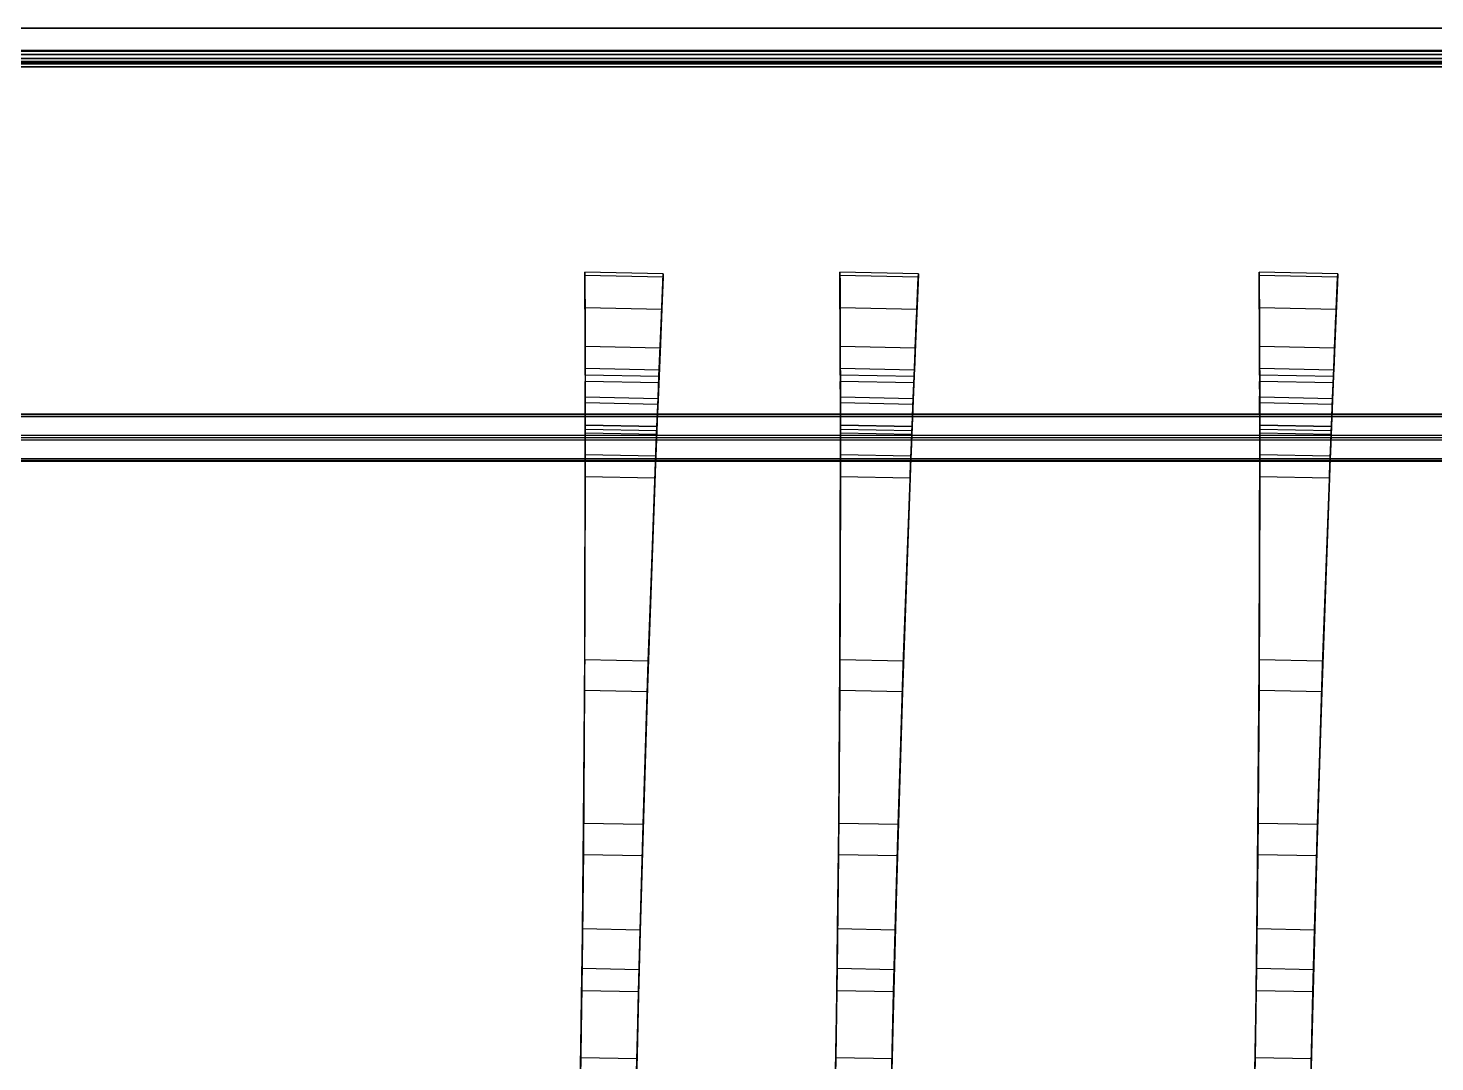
# Model space of a CAD drawing. Extents: x 11992 to 29481, y -6727 to 6811.
# Drawn here: x 14739.2 to 15079.7, y 970.3 to 1220.6 of the extents above; entities that cross this region are included whole.
import ezdxf

# ---------------------------------------------------------------- set-up
doc = ezdxf.new("R2010")
doc.units = 0
doc.header["$MEASUREMENT"] = 0
doc.layers.get('0').update_dxf_attribs({"color": 8, "linetype": 'CONTINUOUS'})

msp = doc.modelspace()

# ---------------------------------------------------------------- linework, layer by layer
for p, q in [((17199.6, 1220.6, -40.43), (14399.59, 1220.6, -40.43)), ((14399.59, 1220.6, 379.57), (17199.6, 1220.6, 379.57)), ((14424.68, 1215.23, -2439.68), (15685.58, 1215.23, -2439.68)), ((14424.68, 1215.23, -2405.56), (15685.58, 1215.23, -2405.56)), ((14424.68, 1215.23, -2403.32), (15685.58, 1215.23, -2403.32)), ((14424.68, 1215.23, -2369.43), (15685.58, 1215.23, -2369.43)), ((14424.68, 1214.98, -2440.43), (15685.58, 1214.98, -2440.43)), ((14424.68, 1214.98, -2404.81), (15685.58, 1214.98, -2404.81)), ((14424.68, 1214.98, -2404.07), (15685.58, 1214.98, -2404.07)), ((14424.68, 1214.98, -2368.68), (15685.58, 1214.98, -2368.68)), ((14424.68, 1214.23, -2368.43), (15685.58, 1214.23, -2368.43)), ((14424.68, 1214.23, -2404.32), (15685.58, 1214.23, -2404.32)), ((14424.68, 1214.23, -2404.56), (15685.58, 1214.23, -2404.56)), ((14424.68, 1214.23, -2440.68), (15685.58, 1214.23, -2440.68)), ((14424.69, 1215.23, -75.17), (15685.58, 1215.23, -75.17)), ((14424.69, 1215.23, -1412.1), (15685.58, 1215.23, -1412.1)), ((14424.69, 1215.23, -52.17), (15685.58, 1215.23, -52.17)), ((14424.69, 1215.23, -1389.1), (15685.58, 1215.23, -1389.1)), ((14424.69, 1214.98, -75.92), (15685.58, 1214.98, -75.92)), ((14424.69, 1214.98, -1412.85), (15685.58, 1214.98, -1412.85)), ((14424.69, 1214.98, -51.42), (15685.58, 1214.98, -51.42)), ((14424.69, 1214.98, -1388.35), (15685.58, 1214.98, -1388.35)), ((14424.69, 1214.23, -51.17), (15685.58, 1214.23, -51.17)), ((14424.69, 1214.23, -1388.1), (15685.58, 1214.23, -1388.1)), ((15685.58, 1214.23, -76.17), (14424.69, 1214.23, -76.17)), ((15685.58, 1214.23, -1413.1), (14424.69, 1214.23, -1413.1)), ((14424.69, 1213.23, -51.17), (15685.58, 1213.23, -51.17)), ((14424.69, 1213.23, -1388.1), (15685.58, 1213.23, -1388.1)), ((15685.58, 1213.23, -76.17), (14424.69, 1213.23, -76.17)), ((15685.58, 1213.23, -1413.1), (14424.69, 1213.23, -1413.1)), ((15685.58, 1212.48, -75.92), (14424.69, 1212.48, -75.92)), ((14424.69, 1212.48, -51.42), (15685.58, 1212.48, -51.42)), ((15685.58, 1212.48, -1412.85), (14424.69, 1212.48, -1412.85)), ((14424.69, 1212.48, -1388.35), (15685.58, 1212.48, -1388.35)), ((14425.68, 1213.23, -2440.68), (15684.58, 1213.23, -2440.68)), ((14425.68, 1213.23, -2368.43), (15684.58, 1213.23, -2368.43)), ((14425.68, 1213.23, -2404.56), (15684.58, 1213.23, -2404.56)), ((14425.68, 1213.23, -2404.32), (15684.58, 1213.23, -2404.32)), ((14427.18, 1212.48, -2368.68), (15683.08, 1212.48, -2368.68)), ((14427.18, 1212.48, -2440.43), (15683.08, 1212.48, -2440.43)), ((14427.18, 1212.48, -2404.81), (15683.08, 1212.48, -2404.81)), ((14427.18, 1212.48, -2404.07), (15683.08, 1212.48, -2404.07)), ((15685.58, 1212.23, -1389.6), (14424.69, 1212.23, -1389.6)), ((15685.58, 1212.23, -1411.6), (14424.69, 1212.23, -1411.6)), ((15685.58, 1212.23, -52.67), (14424.69, 1212.23, -52.67)), ((15685.58, 1212.23, -75.17), (14424.69, 1212.23, -75.17)), ((15685.58, 1212.23, -1412.1), (14424.69, 1212.23, -1412.1)), ((15685.58, 1212.23, -74.67), (14424.69, 1212.23, -74.67)), ((15685.58, 1212.23, -52.17), (14424.69, 1212.23, -52.17)), ((15685.58, 1212.23, -1389.1), (14424.69, 1212.23, -1389.1)), ((14424.69, 1211.98, -1412.35), (15685.58, 1211.98, -1412.35)), ((15685.58, 1211.98, -1388.85), (14424.69, 1211.98, -1388.85)), ((14424.69, 1211.98, -75.42), (15685.58, 1211.98, -75.42)), ((15685.58, 1211.98, -51.92), (14424.69, 1211.98, -51.92)), ((15685.58, 1211.23, -1388.6), (14424.69, 1211.23, -1388.6)), ((14424.69, 1211.23, -75.67), (15685.58, 1211.23, -75.67)), ((15685.58, 1211.23, -51.67), (14424.69, 1211.23, -51.67)), ((14424.69, 1211.23, -1412.6), (15685.58, 1211.23, -1412.6)), ((14427.68, 1212.23, -2369.43), (15682.58, 1212.23, -2369.43)), ((14427.68, 1212.23, -2402.82), (15682.58, 1212.23, -2402.82)), ((14427.68, 1212.23, -2439.68), (15682.58, 1212.23, -2439.68)), ((14427.68, 1212.23, -2369.93), (15682.58, 1212.23, -2369.93)), ((14427.68, 1212.23, -2439.18), (15682.58, 1212.23, -2439.18)), ((14427.68, 1212.23, -2405.56), (15682.58, 1212.23, -2405.56)), ((14427.68, 1212.23, -2403.32), (15682.58, 1212.23, -2403.32)), ((14427.68, 1212.23, -2406.07), (15682.58, 1212.23, -2406.07)), ((14427.68, 1211.98, -2439.93), (15682.58, 1211.98, -2439.93)), ((14427.68, 1211.98, -2405.32), (15682.58, 1211.98, -2405.32)), ((14427.68, 1211.98, -2403.57), (15682.58, 1211.98, -2403.57)), ((14427.68, 1211.98, -2369.18), (15682.58, 1211.98, -2369.18)), ((14427.68, 1211.23, -2403.82), (15682.58, 1211.23, -2403.82)), ((14427.68, 1211.23, -2405.07), (15682.58, 1211.23, -2405.07)), ((14427.68, 1211.23, -2368.93), (15682.58, 1211.23, -2368.93)), ((14427.68, 1211.23, -2440.18), (15682.58, 1211.23, -2440.18)), ((14873.93, 1161.51, -356.19), (14873.94, 1159.32, -352.81)), ((14873.93, 1160.68, -343.55), (14873.93, 1161.51, -356.19)), ((14874, 1143.5, -345.87), (14873.93, 1161.51, -356.19)), ((14892.92, 1161.14, -356.19), (14873.93, 1161.51, -356.19)), ((14935.69, 1161.51, -1691.18), (14935.7, 1158.74, -1679)), ((14935.69, 1160.68, -1678.54), (14935.69, 1161.51, -1691.18)), ((14935.75, 1143.5, -1680.86), (14935.69, 1161.51, -1691.18)), ((14954.68, 1161.14, -1691.18), (14935.69, 1161.51, -1691.18)), ((15037.19, 1161.51, -356.19), (15037.2, 1158.74, -344.02)), ((15037.19, 1160.68, -343.55), (15037.19, 1161.51, -356.19)), ((15037.26, 1143.5, -345.87), (15037.19, 1161.51, -356.19)), ((15056.19, 1161.14, -356.19), (15037.19, 1161.51, -356.19)), ((14873.93, 1160.68, -343.55), (14873.94, 1158.74, -344.02)), ((14873.97, 1152.85, -328.83), (14873.93, 1160.68, -343.55)), ((14892.89, 1160.32, -343.55), (14873.93, 1160.68, -343.55)), ((14873.94, 1159.32, -352.81), (14873.99, 1144.54, -344.34)), ((14873.94, 1158.74, -344.02), (14873.94, 1159.32, -352.81)), ((14873.94, 1158.74, -344.02), (14873.97, 1151.3, -330.04)), ((14892.16, 1143.14, -345.87), (14892.92, 1161.14, -356.19)), ((14892.83, 1158.95, -352.81), (14892.2, 1144.19, -344.34)), ((14892.8, 1158.38, -344.02), (14892.49, 1150.94, -330.04)), ((14892.55, 1152.49, -328.83), (14892.89, 1160.32, -343.55)), ((14892.89, 1160.32, -343.55), (14892.8, 1158.38, -344.02)), ((14892.8, 1158.38, -344.02), (14892.83, 1158.95, -352.81)), ((14892.92, 1161.14, -356.19), (14892.83, 1158.95, -352.81)), ((14892.89, 1160.32, -343.55), (14892.92, 1161.14, -356.19)), ((14935.69, 1160.68, -1678.54), (14935.7, 1158.74, -1679)), ((14935.72, 1152.85, -1663.82), (14935.69, 1160.68, -1678.54)), ((14954.65, 1160.32, -1678.54), (14935.69, 1160.68, -1678.54)), ((14935.7, 1159.32, -1687.8), (14935.75, 1144.54, -1679.33)), ((14935.7, 1158.74, -1679), (14935.73, 1151.3, -1665.02)), ((14953.91, 1143.14, -1680.86), (14954.68, 1161.14, -1691.18)), ((14954.59, 1158.95, -1687.8), (14953.96, 1144.19, -1679.33)), ((14954.56, 1158.38, -1679), (14954.24, 1150.94, -1665.02)), ((14954.31, 1152.49, -1663.82), (14954.65, 1160.32, -1678.54)), ((14954.65, 1160.32, -1678.54), (14954.56, 1158.38, -1679)), ((14954.56, 1158.38, -1679), (14954.59, 1158.95, -1687.8)), ((14954.68, 1161.14, -1691.18), (14954.59, 1158.95, -1687.8)), ((14954.65, 1160.32, -1678.54), (14954.68, 1161.14, -1691.18)), ((15037.19, 1160.68, -343.55), (15037.2, 1158.74, -344.02)), ((15037.23, 1152.85, -328.83), (15037.19, 1160.68, -343.55)), ((15056.15, 1160.32, -343.55), (15037.19, 1160.68, -343.55)), ((15037.2, 1159.32, -352.81), (15037.26, 1144.54, -344.34)), ((15037.2, 1158.74, -344.02), (15037.23, 1151.3, -330.04)), ((15055.42, 1143.14, -345.87), (15056.19, 1161.14, -356.19)), ((15056.09, 1158.95, -352.81), (15055.46, 1144.19, -344.34)), ((15056.07, 1158.38, -344.02), (15055.75, 1150.94, -330.04)), ((15055.81, 1152.49, -328.83), (15056.15, 1160.32, -343.55)), ((15056.15, 1160.32, -343.55), (15056.07, 1158.38, -344.02)), ((15056.07, 1158.38, -344.02), (15056.09, 1158.95, -352.81)), ((15056.19, 1161.14, -356.19), (15056.09, 1158.95, -352.81)), ((15056.15, 1160.32, -343.55), (15056.19, 1161.14, -356.19)), ((14873.97, 1152.85, -328.83), (14873.97, 1151.3, -330.04)), ((14873.97, 1152.85, -328.83), (14874.01, 1138.17, -319.3)), ((14892.55, 1152.49, -328.83), (14873.97, 1152.85, -328.83)), ((14873.99, 1144.54, -344.34), (14873.97, 1151.3, -330.04)), ((14874.01, 1136.65, -320.52), (14873.97, 1151.3, -330.04)), ((14892.55, 1152.49, -328.83), (14891.94, 1137.82, -319.3)), ((14892.55, 1152.49, -328.83), (14892.49, 1150.94, -330.04)), ((14935.72, 1152.85, -1663.82), (14935.73, 1151.3, -1665.02)), ((14935.72, 1152.85, -1663.82), (14935.77, 1138.17, -1654.29)), ((14954.31, 1152.49, -1663.82), (14935.72, 1152.85, -1663.82)), ((14935.75, 1144.54, -1679.33), (14935.73, 1151.3, -1665.02)), ((14935.77, 1136.65, -1655.51), (14935.73, 1151.3, -1665.02)), ((14954.31, 1152.49, -1663.82), (14953.69, 1137.82, -1654.29)), ((14954.31, 1152.49, -1663.82), (14954.24, 1150.94, -1665.02)), ((15037.23, 1152.85, -328.83), (15037.23, 1151.3, -330.04)), ((15037.23, 1152.85, -328.83), (15037.27, 1138.17, -319.3)), ((15055.81, 1152.49, -328.83), (15037.23, 1152.85, -328.83)), ((15037.26, 1144.54, -344.34), (15037.23, 1151.3, -330.04)), ((15037.28, 1136.65, -320.52), (15037.23, 1151.3, -330.04)), ((15055.81, 1152.49, -328.83), (15055.2, 1137.82, -319.3)), ((15055.81, 1152.49, -328.83), (15055.75, 1150.94, -330.04)), ((14891.87, 1136.3, -320.52), (14892.49, 1150.94, -330.04)), ((14892.2, 1144.19, -344.34), (14892.49, 1150.94, -330.04)), ((14953.63, 1136.3, -1655.51), (14954.24, 1150.94, -1665.02)), ((14953.96, 1144.19, -1679.33), (14954.24, 1150.94, -1665.02)), ((15055.14, 1136.3, -320.52), (15055.75, 1150.94, -330.04)), ((15055.46, 1144.19, -344.34), (15055.75, 1150.94, -330.04)), ((14874, 1143.5, -345.87), (14873.99, 1144.54, -344.34)), ((14873.99, 1144.54, -344.34), (14874.02, 1130.9, -336.52)), ((14935.75, 1143.5, -1680.86), (14935.75, 1144.54, -1679.33)), ((14935.75, 1144.54, -1679.33), (14935.78, 1130.9, -1671.51)), ((15037.26, 1143.5, -345.87), (15037.26, 1144.54, -344.34)), ((15037.26, 1144.54, -344.34), (15037.29, 1130.9, -336.52)), ((14874, 1143.5, -345.87), (14874.02, 1129.85, -338.05)), ((14892.16, 1143.14, -345.87), (14874, 1143.5, -345.87)), ((14892.16, 1143.14, -345.87), (14891.6, 1129.51, -338.05)), ((14892.2, 1144.19, -344.34), (14891.64, 1130.55, -336.52)), ((14892.16, 1143.14, -345.87), (14892.2, 1144.19, -344.34)), ((14935.75, 1143.5, -1680.86), (14935.78, 1129.85, -1673.04)), ((14953.91, 1143.14, -1680.86), (14935.75, 1143.5, -1680.86)), ((14953.91, 1143.14, -1680.86), (14953.35, 1129.51, -1673.04)), ((14953.96, 1144.19, -1679.33), (14953.4, 1130.55, -1671.51)), ((14953.91, 1143.14, -1680.86), (14953.96, 1144.19, -1679.33)), ((15037.26, 1143.5, -345.87), (15037.29, 1129.85, -338.05)), ((15055.42, 1143.14, -345.87), (15037.26, 1143.5, -345.87)), ((15055.42, 1143.14, -345.87), (15054.86, 1129.51, -338.05)), ((15055.46, 1144.19, -344.34), (15054.9, 1130.55, -336.52)), ((15055.42, 1143.14, -345.87), (15055.46, 1144.19, -344.34)), ((14874.01, 1136.65, -320.52), (14874.01, 1138.17, -319.3)), ((14874.01, 1136.57, -318.27), (14874.01, 1138.17, -319.3)), ((14891.94, 1137.82, -319.3), (14874.01, 1138.17, -319.3)), ((14891.87, 1136.3, -320.52), (14891.94, 1137.82, -319.3)), ((14891.87, 1136.22, -318.27), (14891.94, 1137.82, -319.3)), ((14935.77, 1136.65, -1655.51), (14935.77, 1138.17, -1654.29)), ((14935.77, 1136.57, -1653.25), (14935.77, 1138.17, -1654.29)), ((14953.69, 1137.82, -1654.29), (14935.77, 1138.17, -1654.29)), ((14953.63, 1136.3, -1655.51), (14953.69, 1137.82, -1654.29)), ((14953.63, 1136.22, -1653.25), (14953.69, 1137.82, -1654.29)), ((15037.28, 1136.65, -320.52), (15037.27, 1138.17, -319.3)), ((15037.28, 1136.57, -318.27), (15037.27, 1138.17, -319.3)), ((15055.2, 1137.82, -319.3), (15037.27, 1138.17, -319.3)), ((15055.13, 1136.22, -318.27), (15055.2, 1137.82, -319.3)), ((15055.14, 1136.3, -320.52), (15055.2, 1137.82, -319.3)), ((14874.01, 1136.65, -320.52), (14874.02, 1135.03, -319.4)), ((14874.01, 1136.57, -318.27), (14874.02, 1135.03, -319.4)), ((14891.87, 1136.22, -318.27), (14874.01, 1136.57, -318.27)), ((14874.02, 1131.21, -322.23), (14874.02, 1135.03, -319.4)), ((14891.81, 1134.69, -319.4), (14874.02, 1135.03, -319.4)), ((14891.64, 1130.55, -336.52), (14891.87, 1136.3, -320.52)), ((14891.65, 1130.87, -322.23), (14891.81, 1134.69, -319.4)), ((14891.66, 1131.11, -324.37), (14891.87, 1136.3, -320.52)), ((14891.87, 1136.3, -320.52), (14891.81, 1134.69, -319.4)), ((14891.87, 1136.22, -318.27), (14891.81, 1134.69, -319.4)), ((14935.77, 1136.65, -1655.51), (14935.77, 1135.03, -1654.39)), ((14935.77, 1136.57, -1653.25), (14935.77, 1135.03, -1654.39)), ((14953.63, 1136.22, -1653.25), (14935.77, 1136.57, -1653.25)), ((14935.78, 1131.21, -1657.21), (14935.77, 1135.03, -1654.39)), ((14953.56, 1134.69, -1654.39), (14935.77, 1135.03, -1654.39)), ((14953.4, 1130.55, -1671.51), (14953.63, 1136.3, -1655.51)), ((14953.41, 1130.87, -1657.21), (14953.56, 1134.69, -1654.39)), ((14953.42, 1131.11, -1659.35), (14953.63, 1136.3, -1655.51)), ((14953.63, 1136.3, -1655.51), (14953.56, 1134.69, -1654.39)), ((14953.63, 1136.22, -1653.25), (14953.56, 1134.69, -1654.39)), ((15037.28, 1136.65, -320.52), (15037.28, 1135.03, -319.4)), ((15037.28, 1136.57, -318.27), (15037.28, 1135.03, -319.4)), ((15055.13, 1136.22, -318.27), (15037.28, 1136.57, -318.27)), ((15037.29, 1131.21, -322.23), (15037.28, 1135.03, -319.4)), ((15055.07, 1134.69, -319.4), (15037.28, 1135.03, -319.4)), ((15054.9, 1130.55, -336.52), (15055.14, 1136.3, -320.52)), ((15054.91, 1130.87, -322.23), (15055.07, 1134.69, -319.4)), ((15054.92, 1131.11, -324.37), (15055.14, 1136.3, -320.52)), ((15055.14, 1136.3, -320.52), (15055.07, 1134.69, -319.4)), ((15055.13, 1136.22, -318.27), (15055.07, 1134.69, -319.4)), ((14874.02, 1131.21, -322.23), (14874.02, 1131.45, -324.37)), ((14874.03, 1122.43, -320.11), (14874.02, 1131.45, -324.37)), ((14874.02, 1130.9, -336.52), (14874.02, 1131.45, -324.37)), ((14874.03, 1124.49, -332.86), (14874.02, 1131.45, -324.37)), ((14874.03, 1124.41, -319.02), (14874.02, 1131.21, -322.23)), ((14891.65, 1130.87, -322.23), (14874.02, 1131.21, -322.23)), ((14874.02, 1129.85, -338.05), (14874.02, 1130.9, -336.52)), ((14874.02, 1130.9, -336.52), (14874.03, 1124.49, -332.86)), ((14891.3, 1122.1, -320.11), (14891.66, 1131.11, -324.37)), ((14891.38, 1124.16, -332.86), (14891.66, 1131.11, -324.37)), ((14891.38, 1124.07, -319.02), (14891.65, 1130.87, -322.23)), ((14891.65, 1130.87, -322.23), (14891.66, 1131.11, -324.37)), ((14935.78, 1131.21, -1657.21), (14935.78, 1131.45, -1659.35)), ((14935.79, 1122.43, -1655.1), (14935.78, 1131.45, -1659.35)), ((14935.78, 1130.9, -1671.51), (14935.78, 1131.45, -1659.35)), ((14935.79, 1124.49, -1667.84), (14935.78, 1131.45, -1659.35)), ((14935.79, 1124.41, -1654.01), (14935.78, 1131.21, -1657.21)), ((14953.41, 1130.87, -1657.21), (14935.78, 1131.21, -1657.21)), ((14935.78, 1129.85, -1673.04), (14935.78, 1130.9, -1671.51)), ((14935.78, 1130.9, -1671.51), (14935.79, 1124.49, -1667.84)), ((14953.06, 1122.1, -1655.1), (14953.42, 1131.11, -1659.35)), ((14953.14, 1124.16, -1667.84), (14953.42, 1131.11, -1659.35)), ((14953.14, 1124.07, -1654.01), (14953.41, 1130.87, -1657.21)), ((14953.41, 1130.87, -1657.21), (14953.42, 1131.11, -1659.35)), ((15037.29, 1131.21, -322.23), (15037.28, 1131.45, -324.37)), ((15037.29, 1122.43, -320.11), (15037.28, 1131.45, -324.37)), ((15037.29, 1130.9, -336.52), (15037.28, 1131.45, -324.37)), ((15037.29, 1124.49, -332.86), (15037.28, 1131.45, -324.37)), ((15037.29, 1124.41, -319.02), (15037.29, 1131.21, -322.23)), ((15054.91, 1130.87, -322.23), (15037.29, 1131.21, -322.23)), ((15037.29, 1129.85, -338.05), (15037.29, 1130.9, -336.52)), ((15037.29, 1130.9, -336.52), (15037.29, 1124.49, -332.86)), ((15054.56, 1122.1, -320.11), (15054.92, 1131.11, -324.37)), ((15054.64, 1124.07, -319.02), (15054.91, 1130.87, -322.23)), ((15054.65, 1124.16, -332.86), (15054.92, 1131.11, -324.37)), ((15054.91, 1130.87, -322.23), (15054.92, 1131.11, -324.37)), ((14874.02, 1129.85, -338.05), (14874.03, 1123.45, -334.38)), ((14891.6, 1129.51, -338.05), (14874.02, 1129.85, -338.05)), ((14891.6, 1129.51, -338.05), (14891.34, 1123.11, -334.38)), ((14891.64, 1130.55, -336.52), (14891.38, 1124.16, -332.86)), ((14891.6, 1129.51, -338.05), (14891.64, 1130.55, -336.52)), ((14935.78, 1129.85, -1673.04), (14935.79, 1123.45, -1669.37)), ((14953.35, 1129.51, -1673.04), (14935.78, 1129.85, -1673.04)), ((14953.35, 1129.51, -1673.04), (14953.1, 1123.11, -1669.37)), ((14953.4, 1130.55, -1671.51), (14953.14, 1124.16, -1667.84)), ((14953.35, 1129.51, -1673.04), (14953.4, 1130.55, -1671.51)), ((15037.29, 1129.85, -338.05), (15037.29, 1123.45, -334.38)), ((15054.86, 1129.51, -338.05), (15037.29, 1129.85, -338.05)), ((15054.86, 1129.51, -338.05), (15054.6, 1123.11, -334.38)), ((15054.9, 1130.55, -336.52), (15054.65, 1124.16, -332.86)), ((15054.86, 1129.51, -338.05), (15054.9, 1130.55, -336.52)), ((15683.13, 1127.13, -76.39), (14422.24, 1127.13, -76.39)), ((14422.24, 1127.01, -77.04), (15683.13, 1127.01, -77.04)), ((15683.13, 1126.51, -76.17), (14422.24, 1126.51, -76.17)), ((15685.62, 1127.13, -1413.11), (14424.73, 1127.13, -1413.11)), ((14424.73, 1127.01, -1413.76), (15685.62, 1127.01, -1413.76)), ((15685.62, 1126.51, -1412.89), (14424.73, 1126.51, -1412.89)), ((14874.03, 1124.5, -311.66), (14874.03, 1122.54, -310.68)), ((14874.03, 1124.41, -319.02), (14874.03, 1124.5, -311.66)), ((14891.38, 1124.16, -311.66), (14874.03, 1124.5, -311.66)), ((14874.03, 1123.45, -334.38), (14874.03, 1124.49, -332.86)), ((14874.03, 1124.49, -332.86), (14874.03, 1118.33, -329.32)), ((14874.03, 1122.52, -312.72), (14874.03, 1124.47, -313.59)), ((14891.38, 1124.14, -313.59), (14874.03, 1124.47, -313.59)), ((14874.03, 1124.41, -319.02), (14874.03, 1122.43, -320.11)), ((14891.38, 1124.07, -319.02), (14874.03, 1124.41, -319.02)), ((14891.38, 1124.16, -332.86), (14891.14, 1117.99, -329.32)), ((14891.3, 1122.18, -312.72), (14891.38, 1124.14, -313.59)), ((14891.38, 1124.07, -319.02), (14891.3, 1122.1, -320.11)), ((14891.38, 1124.16, -311.66), (14891.31, 1122.2, -310.68)), ((14891.34, 1123.11, -334.38), (14891.38, 1124.16, -332.86)), ((14891.38, 1124.16, -311.66), (14891.38, 1124.14, -313.59)), ((14891.38, 1124.07, -319.02), (14891.38, 1124.14, -313.59)), ((14935.79, 1124.5, -1646.65), (14935.79, 1122.54, -1645.67)), ((14935.79, 1124.41, -1654.01), (14935.79, 1124.5, -1646.65)), ((14953.14, 1124.16, -1646.65), (14935.79, 1124.5, -1646.65)), ((14935.79, 1123.45, -1669.37), (14935.79, 1124.49, -1667.84)), ((14935.79, 1124.49, -1667.84), (14935.79, 1118.33, -1664.31)), ((14935.79, 1122.52, -1647.71), (14935.79, 1124.47, -1648.58)), ((14953.14, 1124.14, -1648.58), (14935.79, 1124.47, -1648.58)), ((14935.79, 1124.41, -1654.01), (14935.79, 1122.43, -1655.1)), ((14953.14, 1124.07, -1654.01), (14935.79, 1124.41, -1654.01)), ((14953.14, 1124.16, -1667.84), (14952.9, 1117.99, -1664.31)), ((14953.14, 1124.16, -1646.65), (14953.06, 1122.2, -1645.67)), ((14953.06, 1122.18, -1647.71), (14953.14, 1124.14, -1648.58)), ((14953.14, 1124.07, -1654.01), (14953.06, 1122.1, -1655.1)), ((14953.1, 1123.11, -1669.37), (14953.14, 1124.16, -1667.84)), ((14953.14, 1124.16, -1646.65), (14953.14, 1124.14, -1648.58)), ((14953.14, 1124.07, -1654.01), (14953.14, 1124.14, -1648.58)), ((15037.29, 1124.5, -311.66), (15037.29, 1122.54, -310.68)), ((15037.29, 1124.41, -319.02), (15037.29, 1124.5, -311.66)), ((15054.65, 1124.16, -311.66), (15037.29, 1124.5, -311.66)), ((15037.29, 1123.45, -334.38), (15037.29, 1124.49, -332.86)), ((15037.29, 1124.49, -332.86), (15037.3, 1118.33, -329.32)), ((15037.29, 1122.52, -312.72), (15037.29, 1124.47, -313.59)), ((15054.64, 1124.14, -313.59), (15037.29, 1124.47, -313.59)), ((15037.29, 1124.41, -319.02), (15037.29, 1122.43, -320.11)), ((15054.64, 1124.07, -319.02), (15037.29, 1124.41, -319.02)), ((15054.65, 1124.16, -332.86), (15054.4, 1117.99, -329.32)), ((15054.64, 1124.07, -319.02), (15054.56, 1122.1, -320.11)), ((15054.65, 1124.16, -311.66), (15054.57, 1122.2, -310.68)), ((15054.57, 1122.18, -312.72), (15054.64, 1124.14, -313.59)), ((15054.6, 1123.11, -334.38), (15054.65, 1124.16, -332.86)), ((15054.65, 1124.16, -311.66), (15054.64, 1124.14, -313.59)), ((15054.64, 1124.07, -319.02), (15054.64, 1124.14, -313.59)), ((15683.13, 1121.95, -85.8), (14422.24, 1121.94, -85.8)), ((14422.24, 1121.44, -86.24), (15683.13, 1121.45, -86.24)), ((14422.24, 1120.94, -85.8), (15683.13, 1120.95, -85.8)), ((15685.62, 1121.95, -1422.53), (14424.73, 1121.94, -1422.53)), ((14424.73, 1121.44, -1422.96), (15685.62, 1121.45, -1422.96)), ((14424.73, 1120.94, -1422.53), (15685.62, 1120.95, -1422.53)), ((14873.9, 1066.64, -284.73), (14874.03, 1122.52, -312.72)), ((14873.91, 1067.62, -283.17), (14874.03, 1122.54, -310.68)), ((14874.03, 1123.45, -334.38), (14874.03, 1117.28, -330.85)), ((14891.34, 1123.11, -334.38), (14874.03, 1123.45, -334.38)), ((14874.03, 1122.54, -310.68), (14874.03, 1122.43, -320.11)), ((14891.31, 1122.2, -310.68), (14874.03, 1122.54, -310.68)), ((14874.03, 1113.04, -326.29), (14874.03, 1122.52, -312.72)), ((14874.03, 1118.33, -329.32), (14874.03, 1122.43, -320.11)), ((14889.26, 1066.34, -284.73), (14891.3, 1122.18, -312.72)), ((14889.29, 1067.32, -283.17), (14891.31, 1122.2, -310.68)), ((14890.93, 1112.71, -326.29), (14891.3, 1122.18, -312.72)), ((14891.34, 1123.11, -334.38), (14891.1, 1116.95, -330.85)), ((14891.14, 1117.99, -329.32), (14891.3, 1122.1, -320.11)), ((14891.3, 1122.18, -312.72), (14891.31, 1122.2, -310.68)), ((14891.3, 1122.18, -312.72), (14891.3, 1122.1, -320.11)), ((14935.66, 1067.62, -1618.15), (14935.79, 1122.54, -1645.67)), ((14935.66, 1066.64, -1619.72), (14935.79, 1122.52, -1647.71)), ((14935.79, 1123.45, -1669.37), (14935.79, 1117.28, -1665.83)), ((14953.1, 1123.11, -1669.37), (14935.79, 1123.45, -1669.37)), ((14935.79, 1122.52, -1647.71), (14935.79, 1122.54, -1645.67)), ((14953.06, 1122.2, -1645.67), (14935.79, 1122.54, -1645.67)), ((14935.79, 1122.52, -1647.71), (14935.79, 1122.43, -1655.1)), ((14935.79, 1113.04, -1661.28), (14935.79, 1122.52, -1647.71)), ((14935.79, 1118.33, -1664.31), (14935.79, 1122.43, -1655.1)), ((14951.02, 1066.34, -1619.72), (14953.06, 1122.18, -1647.71)), ((14951.05, 1067.32, -1618.15), (14953.06, 1122.2, -1645.67)), ((14952.69, 1112.71, -1661.28), (14953.06, 1122.18, -1647.71)), ((14953.1, 1123.11, -1669.37), (14952.86, 1116.95, -1665.83)), ((14952.9, 1117.99, -1664.31), (14953.06, 1122.1, -1655.1)), ((14953.06, 1122.18, -1647.71), (14953.06, 1122.2, -1645.67)), ((14953.06, 1122.18, -1647.71), (14953.06, 1122.1, -1655.1)), ((15037.16, 1066.64, -284.73), (15037.29, 1122.52, -312.72)), ((15037.17, 1067.62, -283.17), (15037.29, 1122.54, -310.68)), ((15037.29, 1123.45, -334.38), (15037.3, 1117.28, -330.85)), ((15054.6, 1123.11, -334.38), (15037.29, 1123.45, -334.38)), ((15037.29, 1122.52, -312.72), (15037.29, 1122.54, -310.68)), ((15054.57, 1122.2, -310.68), (15037.29, 1122.54, -310.68)), ((15037.29, 1122.52, -312.72), (15037.29, 1122.43, -320.11)), ((15037.3, 1113.04, -326.29), (15037.29, 1122.52, -312.72)), ((15037.3, 1118.33, -329.32), (15037.29, 1122.43, -320.11)), ((15052.52, 1066.34, -284.73), (15054.57, 1122.18, -312.72)), ((15052.56, 1067.32, -283.17), (15054.57, 1122.2, -310.68)), ((15054.2, 1112.71, -326.29), (15054.57, 1122.18, -312.72)), ((15054.6, 1123.11, -334.38), (15054.36, 1116.95, -330.85)), ((15054.4, 1117.99, -329.32), (15054.56, 1122.1, -320.11)), ((15054.57, 1122.18, -312.72), (15054.56, 1122.1, -320.11)), ((15054.57, 1122.18, -312.72), (15054.57, 1122.2, -310.68)), ((14874.03, 1117.28, -330.85), (14874.03, 1118.33, -329.32)), ((14874.03, 1118.33, -329.32), (14874.03, 1113.04, -326.29)), ((14874.03, 1117.28, -330.85), (14874.03, 1111.99, -327.82)), ((14891.1, 1116.95, -330.85), (14874.03, 1117.28, -330.85)), ((14891.14, 1117.99, -329.32), (14890.93, 1112.71, -326.29)), ((14891.1, 1116.95, -330.85), (14891.14, 1117.99, -329.32)), ((14935.79, 1117.28, -1665.83), (14935.79, 1118.33, -1664.31)), ((14935.79, 1118.33, -1664.31), (14935.79, 1113.04, -1661.28)), ((14935.79, 1117.28, -1665.83), (14935.79, 1111.99, -1662.8)), ((14952.86, 1116.95, -1665.83), (14935.79, 1117.28, -1665.83)), ((14952.9, 1117.99, -1664.31), (14952.69, 1112.71, -1661.28)), ((14952.86, 1116.95, -1665.83), (14952.9, 1117.99, -1664.31)), ((15037.3, 1117.28, -330.85), (15037.3, 1118.33, -329.32)), ((15037.3, 1118.33, -329.32), (15037.3, 1113.04, -326.29)), ((15037.3, 1117.28, -330.85), (15037.3, 1111.99, -327.82)), ((15054.36, 1116.95, -330.85), (15037.3, 1117.28, -330.85)), ((15054.4, 1117.99, -329.32), (15054.2, 1112.71, -326.29)), ((15054.36, 1116.95, -330.85), (15054.4, 1117.99, -329.32)), ((14422.24, 1116.38, -76.17), (15683.13, 1116.38, -76.17)), ((15683.13, 1115.88, -77.04), (14422.24, 1115.88, -77.04)), ((14422.24, 1115.76, -76.39), (15683.13, 1115.76, -76.39)), ((14424.73, 1116.38, -1412.89), (15685.62, 1116.38, -1412.89)), ((15685.62, 1115.88, -1413.76), (14424.73, 1115.88, -1413.76)), ((14424.73, 1115.76, -1413.11), (15685.62, 1115.76, -1413.11)), ((14891.1, 1116.95, -330.85), (14890.89, 1111.67, -327.82)), ((14952.86, 1116.95, -1665.83), (14952.65, 1111.67, -1662.8)), ((15054.36, 1116.95, -330.85), (15054.16, 1111.67, -327.82)), ((14874.03, 1113.04, -326.29), (14873.87, 1061.26, -296.61)), ((14874.03, 1111.99, -327.82), (14873.87, 1060.21, -298.14)), ((14874.03, 1111.99, -327.82), (14874.03, 1113.04, -326.29)), ((14890.89, 1111.67, -327.82), (14874.03, 1111.99, -327.82)), ((14890.89, 1111.67, -327.82), (14889.05, 1059.92, -298.14)), ((14890.93, 1112.71, -326.29), (14889.08, 1060.96, -296.61)), ((14890.89, 1111.67, -327.82), (14890.93, 1112.71, -326.29)), ((14935.79, 1111.99, -1662.8), (14935.62, 1060.21, -1633.12)), ((14935.79, 1113.04, -1661.28), (14935.63, 1061.26, -1631.6)), ((14935.79, 1111.99, -1662.8), (14935.79, 1113.04, -1661.28)), ((14952.65, 1111.67, -1662.8), (14935.79, 1111.99, -1662.8)), ((14952.65, 1111.67, -1662.8), (14950.8, 1059.92, -1633.12)), ((14952.69, 1112.71, -1661.28), (14950.84, 1060.96, -1631.6)), ((14952.65, 1111.67, -1662.8), (14952.69, 1112.71, -1661.28)), ((15037.3, 1113.04, -326.29), (15037.13, 1061.26, -296.61)), ((15037.3, 1111.99, -327.82), (15037.13, 1060.21, -298.14)), ((15037.3, 1111.99, -327.82), (15037.3, 1113.04, -326.29)), ((15054.16, 1111.67, -327.82), (15037.3, 1111.99, -327.82)), ((15054.16, 1111.67, -327.82), (15052.31, 1059.92, -298.14)), ((15054.2, 1112.71, -326.29), (15052.34, 1060.96, -296.61)), ((15054.16, 1111.67, -327.82), (15054.2, 1112.71, -326.29)), ((14873.61, 1026.95, -263.15), (14873.9, 1066.64, -284.73)), ((14873.62, 1028.05, -261.66), (14873.91, 1067.62, -283.17)), ((14873.87, 1061.26, -296.61), (14873.9, 1066.64, -284.73)), ((14873.91, 1067.62, -283.17), (14873.9, 1066.64, -284.73)), ((14889.29, 1067.32, -283.17), (14873.91, 1067.62, -283.17)), ((14888.01, 1026.67, -263.15), (14889.26, 1066.34, -284.73)), ((14888.04, 1027.77, -261.66), (14889.29, 1067.32, -283.17)), ((14889.08, 1060.96, -296.61), (14889.26, 1066.34, -284.73)), ((14889.29, 1067.32, -283.17), (14889.26, 1066.34, -284.73)), ((14935.37, 1026.95, -1598.13), (14935.66, 1066.64, -1619.72)), ((14935.38, 1028.05, -1596.64), (14935.66, 1067.62, -1618.15)), ((14935.63, 1061.26, -1631.6), (14935.66, 1066.64, -1619.72)), ((14935.66, 1067.62, -1618.15), (14935.66, 1066.64, -1619.72)), ((14951.05, 1067.32, -1618.15), (14935.66, 1067.62, -1618.15)), ((14949.76, 1026.67, -1598.13), (14951.02, 1066.34, -1619.72)), ((14949.8, 1027.77, -1596.64), (14951.05, 1067.32, -1618.15)), ((14950.84, 1060.96, -1631.6), (14951.02, 1066.34, -1619.72)), ((14951.05, 1067.32, -1618.15), (14951.02, 1066.34, -1619.72)), ((15036.87, 1026.95, -263.15), (15037.16, 1066.64, -284.73)), ((15036.88, 1028.05, -261.66), (15037.17, 1067.62, -283.17)), ((15037.13, 1061.26, -296.61), (15037.16, 1066.64, -284.73)), ((15037.17, 1067.62, -283.17), (15037.16, 1066.64, -284.73)), ((15052.56, 1067.32, -283.17), (15037.17, 1067.62, -283.17)), ((15051.27, 1026.67, -263.15), (15052.52, 1066.34, -284.73)), ((15051.3, 1027.77, -261.66), (15052.56, 1067.32, -283.17)), ((15052.34, 1060.96, -296.61), (15052.52, 1066.34, -284.73)), ((15052.56, 1067.32, -283.17), (15052.52, 1066.34, -284.73)), ((14873.87, 1060.21, -298.14), (14873.55, 1020.44, -275.34)), ((14873.87, 1061.26, -296.61), (14873.56, 1021.48, -273.81)), ((14873.87, 1060.21, -298.14), (14873.87, 1061.26, -296.61)), ((14889.05, 1059.92, -298.14), (14873.87, 1060.21, -298.14)), ((14889.05, 1059.92, -298.14), (14887.82, 1020.16, -275.34)), ((14889.08, 1060.96, -296.61), (14887.85, 1021.2, -273.81)), ((14889.05, 1059.92, -298.14), (14889.08, 1060.96, -296.61)), ((14935.62, 1060.21, -1633.12), (14935.3, 1020.44, -1610.32)), ((14935.63, 1061.26, -1631.6), (14935.31, 1021.48, -1608.8)), ((14935.62, 1060.21, -1633.12), (14935.63, 1061.26, -1631.6)), ((14950.8, 1059.92, -1633.12), (14935.62, 1060.21, -1633.12)), ((14950.8, 1059.92, -1633.12), (14949.58, 1020.16, -1610.32)), ((14950.84, 1060.96, -1631.6), (14949.61, 1021.2, -1608.8)), ((14950.8, 1059.92, -1633.12), (14950.84, 1060.96, -1631.6)), ((15037.13, 1060.21, -298.14), (15036.81, 1020.44, -275.34)), ((15037.13, 1061.26, -296.61), (15036.82, 1021.48, -273.81)), ((15037.13, 1060.21, -298.14), (15037.13, 1061.26, -296.61)), ((15052.31, 1059.92, -298.14), (15037.13, 1060.21, -298.14)), ((15052.31, 1059.92, -298.14), (15051.08, 1020.16, -275.34)), ((15052.34, 1060.96, -296.61), (15051.11, 1021.2, -273.81)), ((15052.31, 1059.92, -298.14), (15052.34, 1060.96, -296.61)), ((14873.33, 1001.09, -244.82), (14873.61, 1026.95, -263.15)), ((14873.35, 1002.5, -243.54), (14873.62, 1028.05, -261.66)), ((14873.56, 1021.48, -273.81), (14873.61, 1026.95, -263.15)), ((14873.62, 1028.05, -261.66), (14873.61, 1026.95, -263.15)), ((14888.04, 1027.77, -261.66), (14873.62, 1028.05, -261.66)), ((14887.28, 1000.82, -244.82), (14888.01, 1026.67, -263.15)), ((14887.32, 1002.23, -243.54), (14888.04, 1027.77, -261.66)), ((14887.85, 1021.2, -273.81), (14888.01, 1026.67, -263.15)), ((14888.04, 1027.77, -261.66), (14888.01, 1026.67, -263.15)), ((14935.09, 1001.09, -1579.8), (14935.37, 1026.95, -1598.13)), ((14935.1, 1002.5, -1578.53), (14935.38, 1028.05, -1596.64)), ((14935.31, 1021.48, -1608.8), (14935.37, 1026.95, -1598.13)), ((14935.38, 1028.05, -1596.64), (14935.37, 1026.95, -1598.13)), ((14949.8, 1027.77, -1596.64), (14935.38, 1028.05, -1596.64)), ((14949.04, 1000.82, -1579.8), (14949.76, 1026.67, -1598.13)), ((14949.08, 1002.23, -1578.53), (14949.8, 1027.77, -1596.64)), ((14949.61, 1021.2, -1608.8), (14949.76, 1026.67, -1598.13)), ((14949.8, 1027.77, -1596.64), (14949.76, 1026.67, -1598.13)), ((15036.59, 1001.09, -244.82), (15036.87, 1026.95, -263.15)), ((15036.61, 1002.5, -243.54), (15036.88, 1028.05, -261.66)), ((15036.82, 1021.48, -273.81), (15036.87, 1026.95, -263.15)), ((15036.88, 1028.05, -261.66), (15036.87, 1026.95, -263.15)), ((15051.3, 1027.77, -261.66), (15036.88, 1028.05, -261.66)), ((15050.54, 1000.82, -244.82), (15051.27, 1026.67, -263.15)), ((15050.58, 1002.23, -243.54), (15051.3, 1027.77, -261.66)), ((15051.11, 1021.2, -273.81), (15051.27, 1026.67, -263.15)), ((15051.3, 1027.77, -261.66), (15051.27, 1026.67, -263.15)), ((14873.55, 1020.44, -275.34), (14873.23, 992.89, -259.55)), ((14873.56, 1021.48, -273.81), (14873.24, 993.94, -258.02)), ((14873.55, 1020.44, -275.34), (14873.56, 1021.48, -273.81)), ((14887.82, 1020.16, -275.34), (14873.55, 1020.44, -275.34)), ((14887.82, 1020.16, -275.34), (14887.07, 992.62, -259.55)), ((14887.85, 1021.2, -273.81), (14887.09, 993.67, -258.02)), ((14887.82, 1020.16, -275.34), (14887.85, 1021.2, -273.81)), ((14935.3, 1020.44, -1610.32), (14934.98, 992.89, -1594.53)), ((14935.31, 1021.48, -1608.8), (14935, 993.94, -1593.01)), ((14935.3, 1020.44, -1610.32), (14935.31, 1021.48, -1608.8)), ((14949.58, 1020.16, -1610.32), (14935.3, 1020.44, -1610.32)), ((14949.58, 1020.16, -1610.32), (14948.82, 992.62, -1594.53)), ((14949.61, 1021.2, -1608.8), (14948.85, 993.67, -1593.01)), ((14949.58, 1020.16, -1610.32), (14949.61, 1021.2, -1608.8)), ((15036.81, 1020.44, -275.34), (15036.49, 992.89, -259.55)), ((15036.82, 1021.48, -273.81), (15036.5, 993.94, -258.02)), ((15036.81, 1020.44, -275.34), (15036.82, 1021.48, -273.81)), ((15051.08, 1020.16, -275.34), (15036.81, 1020.44, -275.34)), ((15051.08, 1020.16, -275.34), (15050.33, 992.62, -259.55)), ((15051.11, 1021.2, -273.81), (15050.36, 993.67, -258.02)), ((15051.08, 1020.16, -275.34), (15051.11, 1021.2, -273.81)), ((14873.16, 987.54, -225.29), (14873.35, 1002.5, -243.54)), ((14873.35, 1002.5, -243.54), (14873.33, 1001.09, -244.82)), ((14887.32, 1002.23, -243.54), (14873.35, 1002.5, -243.54)), ((14886.93, 987.27, -225.29), (14887.32, 1002.23, -243.54)), ((14887.32, 1002.23, -243.54), (14887.28, 1000.82, -244.82)), ((14934.91, 987.54, -1560.28), (14935.1, 1002.5, -1578.53)), ((14935.1, 1002.5, -1578.53), (14935.09, 1001.09, -1579.8)), ((14949.08, 1002.23, -1578.53), (14935.1, 1002.5, -1578.53)), ((14948.68, 987.27, -1560.28), (14949.08, 1002.23, -1578.53)), ((14949.08, 1002.23, -1578.53), (14949.04, 1000.82, -1579.8)), ((15036.42, 987.54, -225.29), (15036.61, 1002.5, -243.54)), ((15036.61, 1002.5, -243.54), (15036.59, 1001.09, -244.82)), ((15050.58, 1002.23, -243.54), (15036.61, 1002.5, -243.54)), ((15050.19, 987.27, -225.29), (15050.58, 1002.23, -243.54)), ((15050.58, 1002.23, -243.54), (15050.54, 1000.82, -244.82)), ((14873.13, 985.9, -226.3), (14873.33, 1001.09, -244.82)), ((14873.24, 993.94, -258.02), (14873.33, 1001.09, -244.82)), ((14886.89, 985.63, -226.3), (14887.28, 1000.82, -244.82)), ((14887.09, 993.67, -258.02), (14887.28, 1000.82, -244.82)), ((14934.89, 985.9, -1561.28), (14935.09, 1001.09, -1579.8)), ((14935, 993.94, -1593.01), (14935.09, 1001.09, -1579.8)), ((14948.64, 985.63, -1561.28), (14949.04, 1000.82, -1579.8)), ((14948.85, 993.67, -1593.01), (14949.04, 1000.82, -1579.8)), ((15036.4, 985.9, -226.3), (15036.59, 1001.09, -244.82)), ((15036.5, 993.94, -258.02), (15036.59, 1001.09, -244.82)), ((15050.15, 985.63, -226.3), (15050.54, 1000.82, -244.82)), ((15050.36, 993.67, -258.02), (15050.54, 1000.82, -244.82)), ((14873.23, 992.89, -259.55), (14872.92, 971.27, -247.15)), ((14873.24, 993.94, -258.02), (14872.94, 972.31, -245.63)), ((14873.23, 992.89, -259.55), (14873.24, 993.94, -258.02)), ((14887.07, 992.62, -259.55), (14873.23, 992.89, -259.55)), ((14887.07, 992.62, -259.55), (14886.53, 971.01, -247.15)), ((14887.09, 993.67, -258.02), (14886.55, 972.05, -245.63)), ((14887.07, 992.62, -259.55), (14887.09, 993.67, -258.02)), ((14934.98, 992.89, -1594.53), (14934.68, 971.27, -1582.14)), ((14935, 993.94, -1593.01), (14934.69, 972.31, -1580.61)), ((14934.98, 992.89, -1594.53), (14935, 993.94, -1593.01)), ((14948.82, 992.62, -1594.53), (14934.98, 992.89, -1594.53)), ((14948.82, 992.62, -1594.53), (14948.29, 971.01, -1582.14)), ((14948.85, 993.67, -1593.01), (14948.31, 972.05, -1580.61)), ((14948.82, 992.62, -1594.53), (14948.85, 993.67, -1593.01)), ((15036.49, 992.89, -259.55), (15036.19, 971.27, -247.15)), ((15036.5, 993.94, -258.02), (15036.2, 972.31, -245.63)), ((15036.49, 992.89, -259.55), (15036.5, 993.94, -258.02)), ((15050.33, 992.62, -259.55), (15036.49, 992.89, -259.55)), ((15050.33, 992.62, -259.55), (15049.79, 971.01, -247.15)), ((15050.36, 993.67, -258.02), (15049.82, 972.05, -245.63)), ((15050.33, 992.62, -259.55), (15050.36, 993.67, -258.02)), ((14872.87, 968.1, -199.12), (14873.13, 985.9, -226.3)), ((14872.9, 969.61, -197.93), (14873.16, 987.54, -225.29)), ((14872.94, 972.31, -245.63), (14873.13, 985.9, -226.3)), ((14873.16, 987.54, -225.29), (14873.13, 985.9, -226.3)), ((14886.93, 987.27, -225.29), (14873.16, 987.54, -225.29)), ((14886.46, 967.83, -199.12), (14886.89, 985.63, -226.3)), ((14886.49, 969.35, -197.93), (14886.93, 987.27, -225.29)), ((14886.55, 972.05, -245.63), (14886.89, 985.63, -226.3)), ((14886.93, 987.27, -225.29), (14886.89, 985.63, -226.3)), ((14934.63, 968.1, -1534.11), (14934.89, 985.9, -1561.28)), ((14934.65, 969.61, -1532.92), (14934.91, 987.54, -1560.28)), ((14934.69, 972.31, -1580.61), (14934.89, 985.9, -1561.28)), ((14934.91, 987.54, -1560.28), (14934.89, 985.9, -1561.28)), ((14948.68, 987.27, -1560.28), (14934.91, 987.54, -1560.28)), ((14948.21, 967.83, -1534.11), (14948.64, 985.63, -1561.28)), ((14948.25, 969.35, -1532.92), (14948.68, 987.27, -1560.28)), ((14948.31, 972.05, -1580.61), (14948.64, 985.63, -1561.28)), ((14948.68, 987.27, -1560.28), (14948.64, 985.63, -1561.28)), ((15036.14, 968.1, -199.12), (15036.4, 985.9, -226.3)), ((15036.16, 969.61, -197.93), (15036.42, 987.54, -225.29)), ((15036.2, 972.31, -245.63), (15036.4, 985.9, -226.3)), ((15036.42, 987.54, -225.29), (15036.4, 985.9, -226.3)), ((15050.19, 987.27, -225.29), (15036.42, 987.54, -225.29)), ((15049.72, 967.83, -199.12), (15050.15, 985.63, -226.3)), ((15049.75, 969.35, -197.93), (15050.19, 987.27, -225.29)), ((15049.82, 972.05, -245.63), (15050.15, 985.63, -226.3)), ((15050.19, 987.27, -225.29), (15050.15, 985.63, -226.3)), ((14872.92, 971.27, -247.15), (14872.48, 944.63, -231.88)), ((14872.94, 972.31, -245.63), (14872.5, 945.68, -230.35)), ((14872.92, 971.27, -247.15), (14872.94, 972.31, -245.63)), ((14886.53, 971.01, -247.15), (14872.92, 971.27, -247.15)), ((14886.53, 971.01, -247.15), (14885.94, 944.37, -231.88)), ((14886.55, 972.05, -245.63), (14885.96, 945.41, -230.35)), ((14886.53, 971.01, -247.15), (14886.55, 972.05, -245.63)), ((14934.68, 971.27, -1582.14), (14934.23, 944.63, -1566.87)), ((14934.69, 972.31, -1580.61), (14934.25, 945.68, -1565.34)), ((14934.68, 971.27, -1582.14), (14934.69, 972.31, -1580.61)), ((14948.29, 971.01, -1582.14), (14934.68, 971.27, -1582.14)), ((14948.29, 971.01, -1582.14), (14947.69, 944.37, -1566.87)), ((14948.31, 972.05, -1580.61), (14947.72, 945.41, -1565.34)), ((14948.29, 971.01, -1582.14), (14948.31, 972.05, -1580.61)), ((15036.19, 971.27, -247.15), (15035.74, 944.63, -231.88)), ((15036.2, 972.31, -245.63), (15035.76, 945.68, -230.35)), ((15036.19, 971.27, -247.15), (15036.2, 972.31, -245.63)), ((15049.79, 971.01, -247.15), (15036.19, 971.27, -247.15)), ((15049.79, 971.01, -247.15), (15049.2, 944.37, -231.88)), ((15049.82, 972.05, -245.63), (15049.22, 945.41, -230.35)), ((15049.79, 971.01, -247.15), (15049.82, 972.05, -245.63))]:
    msp.add_line(p, q)

doc.saveas('drawing.dxf')
